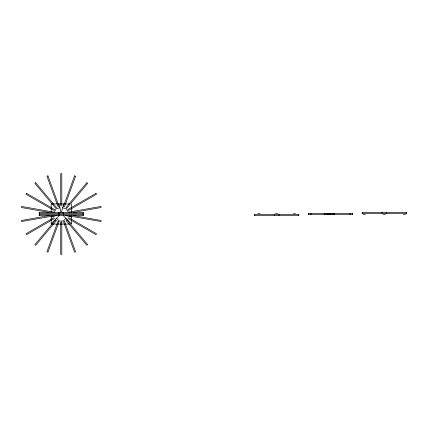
<?xml version="1.0" encoding="UTF-8"?>
<svg xmlns="http://www.w3.org/2000/svg" width="428" height="428" viewBox="0 0 428 428"><rect width="100%" height="100%" fill="white"/><g stroke="black" fill="none" stroke-linecap="round" stroke-linejoin="round"><path stroke-width="0.64" d="M63.67 203.921L61.653 211.443L62.231 212.443M54.19 212.251L56.212 208.752L59.888 207.767M60.3 212.443L60.878 211.443L58.861 203.921M51.189 223.673L59.246 215.616M65.976 218.307L63.285 220.998L59.246 220.998L56.555 218.307M53.992 217.574L26.022 233.725L26.557 234.656L54.533 218.51M51.189 216.996L56.94 215.455M49.488 215.53L21.4 220.484L21.587 221.544L53.404 215.931M69.127 212.069L100.944 206.457L101.131 207.516L73.044 212.47M69.389 203.921L51.189 203.921L51.189 212.374M39.012 212.384L83.519 212.384M362.088 212.384L406.595 212.384M39.012 213.46L83.519 213.46M257.87 213.46L260.021 213.46M275.579 213.46L277.724 213.46M293.276 213.46L295.427 213.46M308.24 213.46L352.747 213.46M362.088 213.46L406.595 213.46M39.012 214.54L83.519 214.54M254.398 214.54L298.905 214.54M308.24 214.54L352.747 214.54M363.233 214.54L365.384 214.54M383.269 214.54L385.414 214.54M403.299 214.54L405.45 214.54M39.012 215.616L83.519 215.616M254.398 215.616L298.905 215.616M69.389 224.079L51.189 224.079L51.189 215.626M53.404 212.069L21.587 206.457L21.4 207.516L49.488 212.47M73.044 215.53L101.131 220.484L100.944 221.544L69.127 215.931M62.638 207.767L66.319 208.752L68.336 212.251M65.591 215.455L71.342 216.996M68.534 217.574L96.509 233.725L95.968 234.656L67.999 218.51M63.285 215.616L71.342 223.673M406.242 212.384L406.242 213.46M386.671 212.384L386.671 213.46M382.011 212.384L382.011 213.46M362.441 212.384L362.441 213.46M352.394 213.46L352.394 214.54M350.061 213.46L350.061 213.797M350.061 214.203L350.061 214.54M334.193 213.46L334.193 214.54M333.524 213.46L333.524 214.54M332.829 213.46L332.829 214.54M332.567 213.46L332.567 214.54M331.031 213.46L331.031 214.54M330.111 213.46L330.111 214.54M329.956 213.46L329.956 214.54M329.747 213.46L329.747 214.54M329.442 213.46L329.442 214.54M328.164 213.46L328.164 214.54M327.859 213.46L327.859 214.54M327.613 213.46L327.613 214.54M327.367 213.46L327.367 214.54M326.029 213.46L326.029 214.54M324.199 213.46L324.199 214.54M310.926 213.46L310.926 213.797M310.926 214.203L310.926 214.54M308.599 213.46L308.599 214.54M298.546 214.54L298.546 215.616M278.981 214.54L278.981 215.616M274.316 214.54L274.316 215.616M254.751 214.54L254.751 215.616M83.16 212.384L83.16 215.616M71.342 203.921L71.342 212.374M71.342 215.626L71.342 224.079M63.595 212.384L63.595 215.616M61.803 205.916L61.803 173.613L60.728 173.613L60.728 205.916M58.93 212.384L58.93 215.616M39.365 212.384L39.365 215.616M57.994 221.404L46.946 251.766L47.957 252.135L59.011 221.774L57.994 221.404M74.568 175.865L63.521 206.226L64.532 206.596L75.585 176.234L74.568 175.865M26.557 193.344L26.022 194.275L54.003 210.426L54.538 209.495L26.557 193.344M55.661 219.842L34.893 244.591L35.717 245.281L56.485 220.532L55.661 219.842M86.809 182.719L66.046 207.468L66.87 208.158L87.638 183.409L86.809 182.719M35.717 182.719L34.893 183.409L55.661 208.158L56.485 207.468L35.717 182.719M66.87 219.842L66.046 220.532L86.809 245.281L87.638 244.591L66.87 219.842M95.968 193.344L67.988 209.495L68.528 210.426L96.509 194.275L95.968 193.344M47.957 175.865L46.946 176.234L57.994 206.596L59.011 206.226L47.957 175.865M64.532 221.404L63.521 221.774L74.568 252.135L75.585 251.766L64.532 221.404M61.803 222.079L60.728 222.079L60.728 254.387L61.803 254.387L61.803 222.079"/></g></svg>
